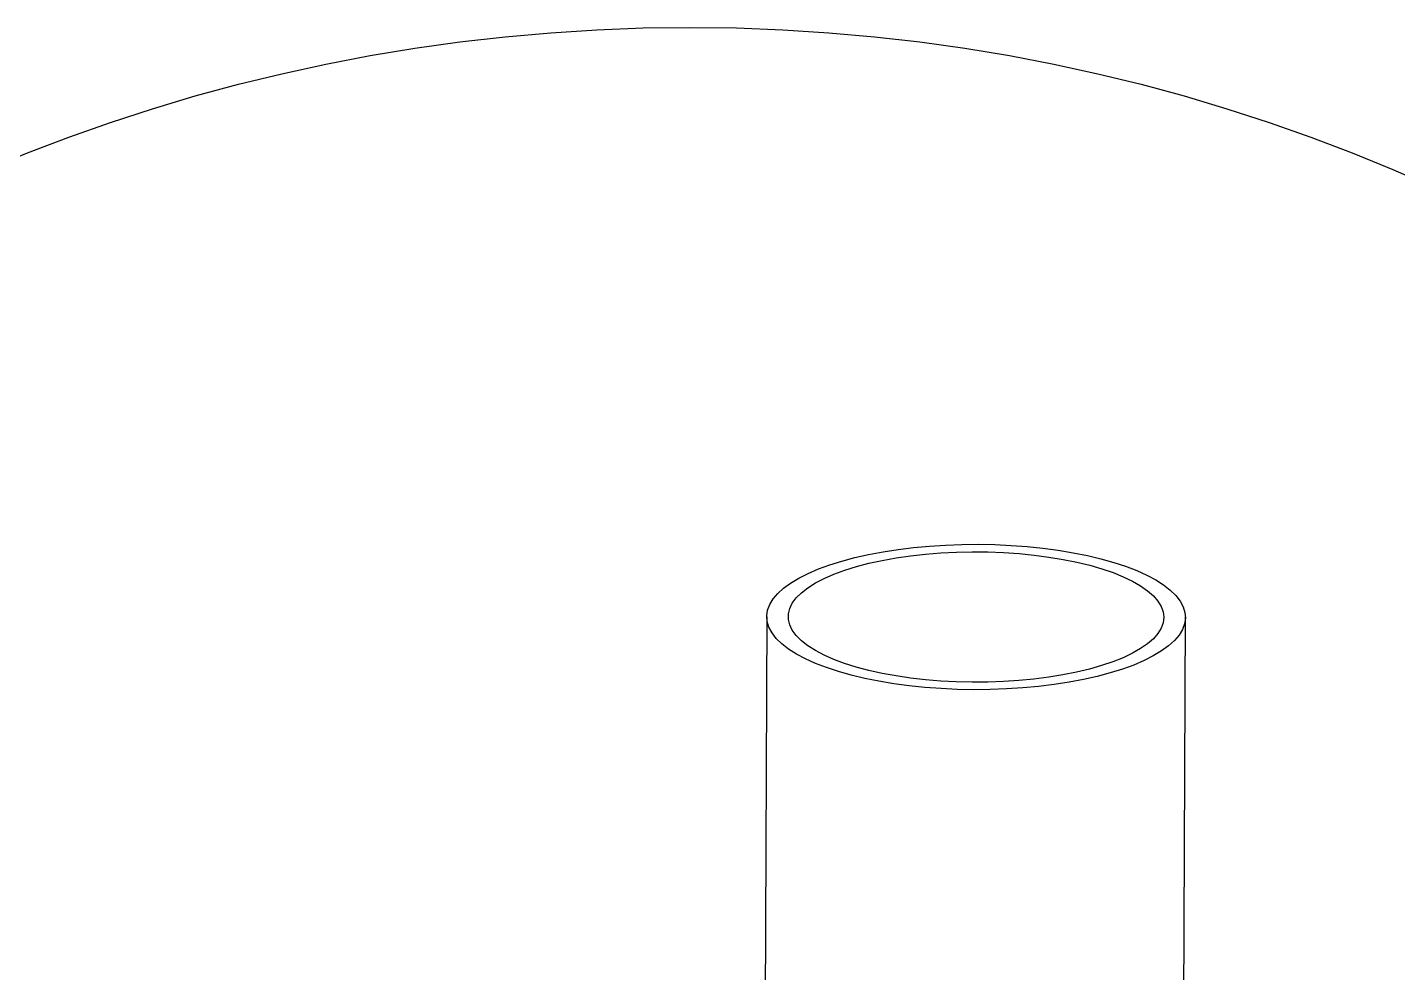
# Model space of a CAD drawing. Header units: millimetres. Extents: x 0 to 42050, y 0 to 29700.
# Drawn here: x 16327 to 18209, y 13346 to 14643 of the extents above; entities that cross this region are included whole.
import ezdxf

# ---------------------------------------------------------------- set-up
doc = ezdxf.new("R2010")
doc.units = ezdxf.units.MM
doc.header["$LTSCALE"] = 50

msp = doc.modelspace()

# ---------------------------------------------------------------- linework, layer by layer
at = {"color": 7, "linetype": 'Continuous', "lineweight": 25}
for p, q in [((17342.3, 13834.1), (17336.6, 12430)), ((17911.9, 12499.5), (17917.3, 13833.2))]:
    msp.add_line(p, q, dxfattribs=at)
at = {"color": 7, "linetype": 'Continuous', "lineweight": 25, "elevation": 0, "flags": 128}
for points in [[(17372.3, 13789.7), (17363, 13796.8), (17355.5, 13804.2), (17349.6, 13811.8), (17345.4, 13819.5), (17343, 13827.3), (17342.4, 13835.1), (17343.5, 13843), (17346.4, 13850.7), (17351, 13858.4), (17357.4, 13865.9), (17365.4, 13873.2), (17375.1, 13880.3), (17386.4, 13887), (17399.1, 13893.5), (17413.3, 13899.6), (17428.8, 13905.2), (17445.5, 13910.5), (17463.4, 13915.2), (17482.3, 13919.5), (17502.1, 13923.2), (17522.7, 13926.4), (17544, 13929), (17565.8, 13931), (17588, 13932.4), (17610.4, 13933.2), (17633, 13933.4), (17655.5, 13933), (17677.9, 13932), (17700, 13930.3), (17721.7, 13928.1), (17742.7, 13925.3), (17763.1, 13921.9), (17782.7, 13918), (17801.3, 13913.5), (17818.9, 13908.6), (17835.3, 13903.2), (17850.5, 13897.3), (17864.2, 13891.1), (17876.6, 13884.5), (17887.4, 13877.6), (17896.6, 13870.5), (17904.2, 13863.1), (17910.1, 13855.5), (17914.2, 13847.8), (17916.6, 13840), (17917.3, 13832.2), (17916.1, 13824.4), (17913.2, 13816.6), (17908.6, 13808.9), (17902.2, 13801.4), (17894.2, 13794.1), (17884.5, 13787), (17873.3, 13780.3), (17860.5, 13773.8), (17846.4, 13767.7), (17830.9, 13762.1), (17814.1, 13756.8), (17796.2, 13752.1), (17777.3, 13747.8), (17757.5, 13744.1), (17736.9, 13740.9), (17715.6, 13738.3), (17693.9, 13736.3), (17671.7, 13734.9), (17649.2, 13734.1), (17626.7, 13733.9), (17604.1, 13734.3), (17581.7, 13735.3), (17559.6, 13737), (17538, 13739.2), (17516.9, 13742), (17496.5, 13745.4), (17476.9, 13749.4), (17458.3, 13753.8), (17440.7, 13758.7), (17424.3, 13764.2), (17409.2, 13770), (17395.4, 13776.2), (17383.1, 13782.8), (17372.3, 13789.7)], [(17398.7, 13794.2), (17389.9, 13801.1), (17382.8, 13808.1), (17377.5, 13815.4), (17373.9, 13822.8), (17372.1, 13830.3), (17372.1, 13837.8), (17373.9, 13845.3), (17377.5, 13852.6), (17382.9, 13859.9), (17390, 13867), (17398.8, 13873.8), (17409.2, 13880.4), (17421.2, 13886.6), (17434.6, 13892.5), (17449.4, 13897.9), (17465.5, 13902.9), (17482.7, 13907.4), (17500.9, 13911.4), (17520.1, 13914.8), (17540, 13917.7), (17560.6, 13920), (17581.6, 13921.7), (17603, 13922.7), (17624.6, 13923.2), (17646.2, 13923), (17667.6, 13922.2), (17688.9, 13920.7), (17709.7, 13918.7), (17729.9, 13916), (17749.5, 13912.8), (17768.2, 13909), (17785.9, 13904.7), (17802.5, 13899.9), (17818, 13894.7), (17832.1, 13889), (17844.8, 13882.9), (17855.9, 13876.5), (17865.5, 13869.7), (17873.5, 13862.7), (17879.7, 13855.6), (17884.2, 13848.2), (17886.9, 13840.8), (17887.8, 13833.3), (17886.9, 13825.8), (17884.2, 13818.3), (17879.7, 13811), (17873.4, 13803.8), (17865.4, 13796.9), (17855.8, 13790.2), (17844.6, 13783.8), (17831.9, 13777.7), (17817.8, 13772.1), (17802.3, 13766.9), (17785.7, 13762.1), (17767.9, 13757.9), (17749.2, 13754.1), (17729.7, 13751), (17709.4, 13748.4), (17688.6, 13746.4), (17667.4, 13745), (17645.9, 13744.3), (17624.3, 13744.1), (17602.7, 13744.6), (17581.3, 13745.8), (17560.3, 13747.5), (17539.8, 13749.9), (17519.9, 13752.8), (17500.7, 13756.3), (17482.5, 13760.4), (17465.3, 13764.9), (17449.2, 13770), (17434.4, 13775.4), (17421, 13781.3), (17409.1, 13787.6), (17398.7, 13794.2)]]:
    msp.add_lwpolyline(points, dxfattribs=at)
at = {"color": 1}
msp.add_circle((17236.7, 12162), 2480.9, dxfattribs=at)

doc.saveas('drawing.dxf')
